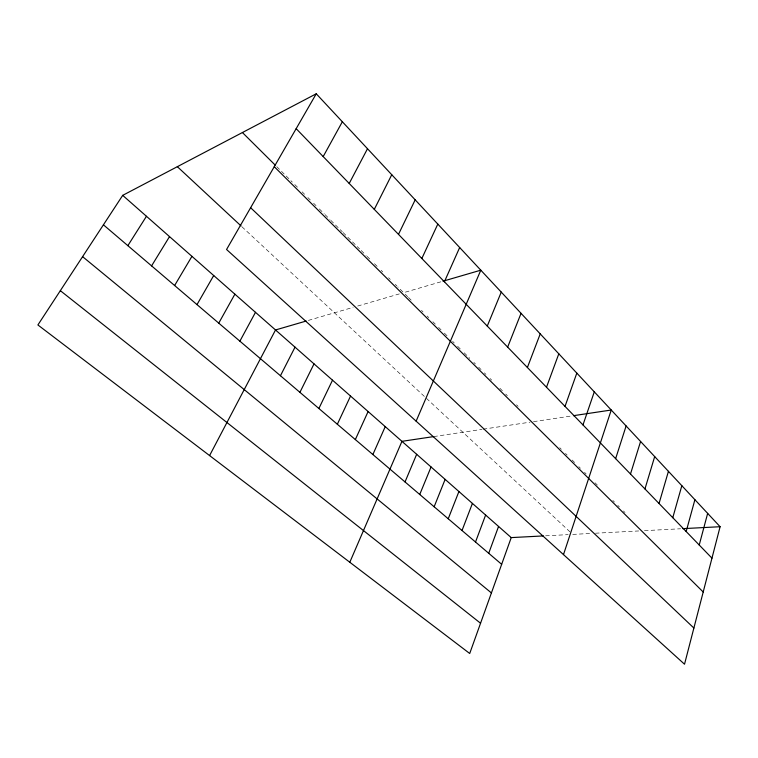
<?xml version="1.0" encoding="UTF-8"?>
<svg xmlns="http://www.w3.org/2000/svg" width="758" height="758" viewBox="0 0 758 758"><rect width="100%" height="100%" fill="white"/><g stroke="black" fill="none" stroke-linecap="round" stroke-linejoin="round"><path stroke-width="0.57" stroke-dasharray="3.79 2.84" d="M308.345 320.407L353.143 307.36M357.672 306.043L399.343 293.905M440.843 281.824L403.626 292.664L397.779 286.856M433.747 436.58L482.022 429.36M483.187 429.18L530.031 422.178M533.499 421.656L571.134 416.028M545.627 535.811L568.149 534.636M572.716 534.399L589.629 533.518M595.418 533.215L638.7 530.96M644.452 530.657L680.589 528.771M241.944 226.765L571.02 532.827M276.784 166.665L292.313 182.1M294.767 184.535L298.046 187.785M302.129 191.85L304.583 194.285M307.862 197.535L310.316 199.97M313.585 203.22L316.039 205.655M319.317 208.914L324.234 213.803M325.059 214.618L329.976 219.507M330.791 220.322L342.284 231.73M343.109 232.554L359.576 248.908M361.225 250.538L366.19 255.474M367.024 256.299L371.164 260.411M374.471 263.699L377.787 266.996M381.103 270.284L382.752 271.933M388.598 277.731L390.266 279.389M395.278 284.364L396.946 286.022M405.246 294.265L407.671 296.681M408.486 297.487L411.727 300.699M421.439 310.354L423.059 311.955M427.142 316.01L428.772 317.64M432.865 321.705L435.319 324.14M438.588 327.39L441.052 329.825M444.33 333.084L447.646 336.381M452.611 341.318L454.269 342.967M457.586 346.254L460.902 349.552M464.171 352.792L469.799 358.382M473.826 362.381L475.437 363.982M478.649 367.175L481.065 369.572M484.334 372.822L485.963 374.443M490.056 378.507L491.686 380.128M499.873 388.257L502.365 390.74M505.7 394.046L507.358 395.695M516.511 404.781L518.131 406.392M559.726 447.703L561.346 449.314M565.468 453.407L567.136 455.065M572.148 460.04L574.649 462.532M578.79 466.644L580.42 468.264M584.494 472.31L586.124 473.93M594.992 482.742L597.38 485.111M612.805 500.432L614.463 502.071M617.77 505.359L619.381 506.96M623.417 510.968L625.028 512.569"/><path stroke-width="1.14" d="M720.1 526.715L684.521 664.216L226.557 249.496L316.257 93.784L720.1 526.715L682.873 528.648M699.227 545.002L707.659 513.374M686.17 531.519L694.906 499.702M672.782 517.686L681.83 485.689M659.043 503.501L668.433 471.324M644.954 488.948L654.685 456.591M630.495 474.006L640.586 441.469M615.638 458.666L626.108 425.949M563.488 554.61L611.251 410.021L573.455 415.678M582.978 424.925L594.291 391.848M565.023 406.373L576.819 373.116M543.401 535.925L511.233 537.602L469.714 653.491L37.9 324.955L122.701 195.356L316.257 93.784M488.72 553.283L498.565 526.44M546.499 387.243L558.807 353.806M475.512 542.027L485.622 515.042M462.02 530.515L472.414 503.407M527.388 367.507L540.227 333.89M448.234 518.766L458.922 491.525M507.652 347.117L521.059 313.329M434.144 506.761L445.136 479.378M487.271 326.063L501.256 292.105M419.743 494.481L431.056 466.975M405.028 481.936L416.663 454.298M416.133 421.164L480.809 270.18L443.023 281.19M349.808 562.265L401.948 441.336L433.747 436.58M372.879 454.525L385.244 426.621M444.396 281.777L459.67 247.525M355.341 439.583L368.113 411.528M421.846 258.487L437.811 224.084M337.348 424.243L350.537 396.055M318.881 408.496L332.516 380.175M398.49 234.364L415.185 199.837M299.922 392.341L314.02 363.878M374.291 209.369L391.763 174.728M280.451 375.741L295.023 347.155M209.587 455.577L275.524 329.967L306.204 321.032M349.211 183.455L367.507 148.72M239.888 341.157L255.484 312.315M323.183 156.574L342.351 121.754M218.749 323.135L234.885 294.18M197.004 304.593L213.709 275.524M174.624 285.52L191.935 256.337M151.591 265.878L169.527 236.6M127.865 245.658L146.455 216.276M60.337 290.674L480.553 623.237M82.594 256.649L491.411 592.927M103.42 224.823L501.663 564.322M122.701 195.356L511.233 537.602M177.344 166.684L241.091 225.969M250.623 207.72L693.883 628.041M242.418 132.536L275.145 165.045M274.263 166.684L703.206 592.007M296.17 128.671L711.961 558.163"/></g></svg>
